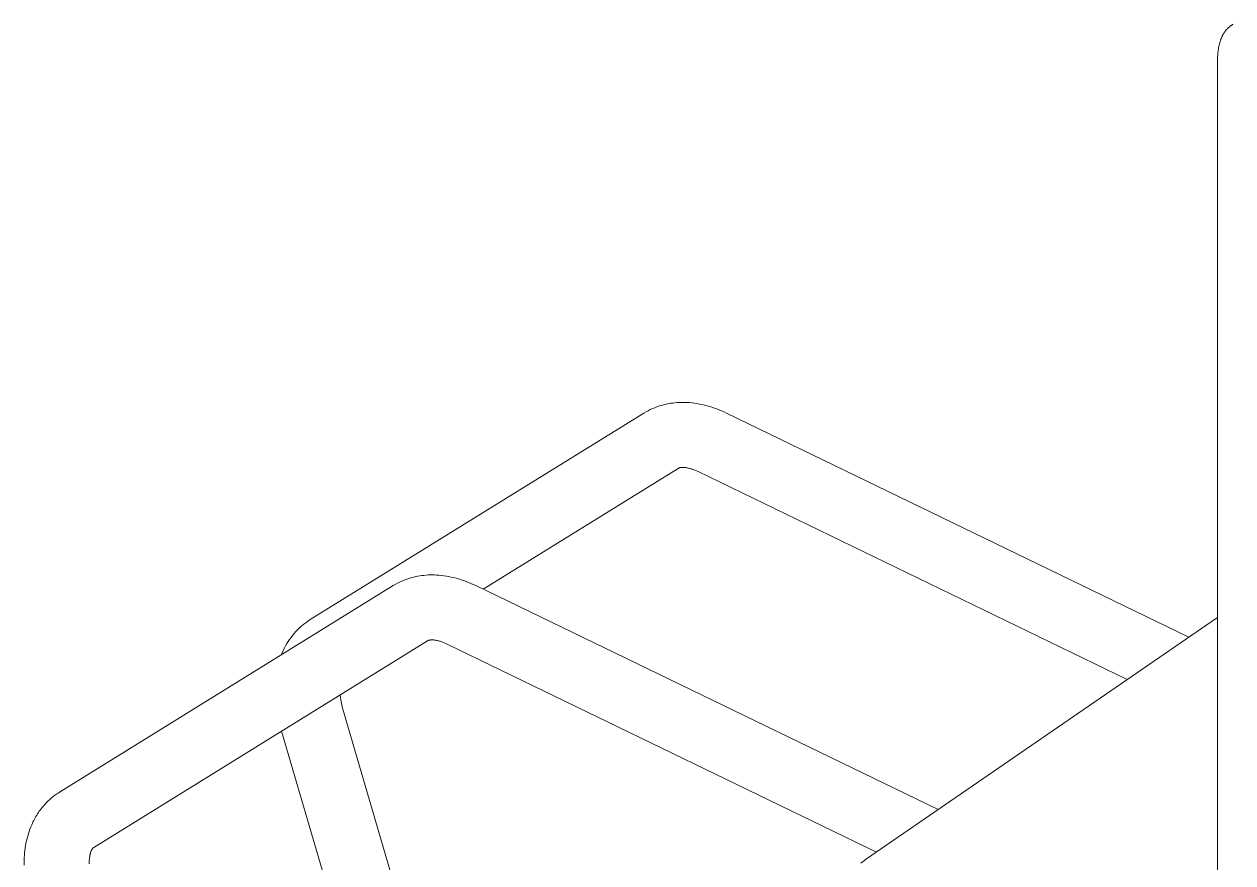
# Model space of a CAD drawing. Header units: millimetres. Extents: x -208 to 4974, y -28 to 3137.
# Drawn here: x 3225.7 to 3394.7, y 1824 to 1941.3 of the extents above; entities that cross this region are included whole.
import ezdxf

# ---------------------------------------------------------------- set-up
doc = ezdxf.new("R2010")
doc.units = ezdxf.units.MM
doc.layers.add('ZANO_R', color=7, linetype='Continuous', lineweight=0)

msp = doc.modelspace()

# ---------------------------------------------------------------- linework, layer by layer
at = {"layer": 'ZANO_R'}
for p, q in [((3393.48, 1940.11), (3393.53, 1940.18)), ((3393.53, 1940.18), (3393.57, 1940.25)), ((3393.57, 1940.25), (3393.62, 1940.31)), ((3393.62, 1940.31), (3393.67, 1940.38)), ((3393.67, 1940.38), (3393.72, 1940.44)), ((3393.72, 1940.44), (3393.77, 1940.5)), ((3393.77, 1940.5), (3393.82, 1940.56)), ((3393.82, 1940.56), (3393.88, 1940.62)), ((3393.88, 1940.62), (3393.93, 1940.68)), ((3393.93, 1940.68), (3393.99, 1940.73)), ((3393.99, 1940.73), (3394.04, 1940.79)), ((3394.04, 1940.79), (3394.1, 1940.84)), ((3394.1, 1940.84), (3394.16, 1940.9)), ((3394.16, 1940.9), (3394.22, 1940.95)), ((3394.22, 1940.95), (3394.28, 1941)), ((3394.28, 1941), (3394.34, 1941.05)), ((3394.34, 1941.05), (3394.4, 1941.09)), ((3394.4, 1941.09), (3394.46, 1941.14)), ((3394.46, 1941.14), (3394.53, 1941.18)), ((3394.53, 1941.18), (3394.59, 1941.23)), ((3394.59, 1941.23), (3394.66, 1941.27)), ((3394.66, 1941.27), (3394.72, 1941.31)), ((3392.77, 1938.38), (3392.81, 1938.55)), ((3392.81, 1938.55), (3392.86, 1938.72)), ((3392.86, 1938.72), (3392.91, 1938.89)), ((3392.91, 1938.89), (3392.96, 1939.05)), ((3392.96, 1939.05), (3393.02, 1939.22)), ((3393.02, 1939.22), (3393.09, 1939.37)), ((3393.09, 1939.37), (3393.16, 1939.53)), ((3393.16, 1939.53), (3393.23, 1939.68)), ((3393.23, 1939.68), (3393.27, 1939.76)), ((3393.27, 1939.76), (3393.31, 1939.83)), ((3393.31, 1939.83), (3393.35, 1939.9)), ((3393.35, 1939.9), (3393.39, 1939.97)), ((3393.39, 1939.97), (3393.44, 1940.04)), ((3393.44, 1940.04), (3393.48, 1940.11)), ((3392.57, 1936.74), (3392.58, 1936.92)), ((3392.58, 1936.92), (3392.59, 1937.11)), ((3392.59, 1937.11), (3392.6, 1937.29)), ((3392.6, 1937.29), (3392.62, 1937.48)), ((3392.62, 1937.48), (3392.64, 1937.66)), ((3392.64, 1937.66), (3392.67, 1937.84)), ((3392.67, 1937.84), (3392.7, 1938.02)), ((3392.7, 1938.02), (3392.73, 1938.2)), ((3392.73, 1938.2), (3392.77, 1938.38)), ((3392.57, 1936.55), (3392.57, 1936.74)), ((3392.57, 1805.04), (3392.57, 1936.55)), ((3314.13, 1887.78), (3314.4, 1887.87)), ((3314.4, 1887.87), (3314.68, 1887.96)), ((3314.68, 1887.96), (3314.95, 1888.04)), ((3314.95, 1888.04), (3315.23, 1888.11)), ((3315.23, 1888.11), (3315.51, 1888.17)), ((3315.51, 1888.17), (3315.8, 1888.23)), ((3315.8, 1888.23), (3316.08, 1888.28)), ((3316.08, 1888.28), (3316.37, 1888.32)), ((3316.37, 1888.32), (3316.65, 1888.35)), ((3316.65, 1888.35), (3316.94, 1888.38)), ((3316.94, 1888.38), (3317.23, 1888.39)), ((3317.23, 1888.39), (3317.52, 1888.41)), ((3317.52, 1888.41), (3317.81, 1888.41)), ((3317.81, 1888.41), (3318.1, 1888.4)), ((3318.1, 1888.4), (3318.4, 1888.39)), ((3318.4, 1888.39), (3318.74, 1888.37)), ((3318.74, 1888.37), (3319.09, 1888.34)), ((3319.09, 1888.34), (3319.44, 1888.29)), ((3319.44, 1888.29), (3319.78, 1888.24)), ((3319.78, 1888.24), (3320.13, 1888.18)), ((3320.13, 1888.18), (3320.48, 1888.11)), ((3320.48, 1888.11), (3320.82, 1888.03)), ((3320.82, 1888.03), (3321.17, 1887.94)), ((3321.17, 1887.94), (3321.51, 1887.84)), ((3321.51, 1887.84), (3321.85, 1887.73)), ((3265.7, 1858.02), (3312.35, 1886.91)), ((3312.35, 1886.91), (3312.64, 1887.09)), ((3312.64, 1887.09), (3312.94, 1887.25)), ((3312.94, 1887.25), (3313.24, 1887.4)), ((3313.24, 1887.4), (3313.55, 1887.54)), ((3313.55, 1887.54), (3313.86, 1887.67)), ((3313.86, 1887.67), (3314.13, 1887.78)), ((3321.85, 1887.73), (3322.2, 1887.62)), ((3322.2, 1887.62), (3322.54, 1887.49)), ((3322.54, 1887.49), (3322.87, 1887.36)), ((3322.87, 1887.36), (3323.21, 1887.22)), ((3323.21, 1887.22), (3323.55, 1887.07)), ((3323.55, 1887.07), (3323.88, 1886.91)), ((3323.88, 1886.91), (3388.56, 1855.58)), ((3317.14, 1879.18), (3289.85, 1862.28)), ((3317.15, 1879.19), (3317.14, 1879.18)), ((3317.16, 1879.19), (3317.15, 1879.19)), ((3317.17, 1879.2), (3317.16, 1879.19)), ((3317.18, 1879.21), (3317.17, 1879.2)), ((3317.19, 1879.21), (3317.18, 1879.21)), ((3317.2, 1879.22), (3317.19, 1879.21)), ((3317.22, 1879.22), (3317.2, 1879.22)), ((3317.24, 1879.23), (3317.22, 1879.22)), ((3317.26, 1879.24), (3317.24, 1879.23)), ((3317.28, 1879.25), (3317.26, 1879.24)), ((3317.31, 1879.26), (3317.28, 1879.25)), ((3317.33, 1879.26), (3317.31, 1879.26)), ((3317.36, 1879.27), (3317.33, 1879.26)), ((3317.39, 1879.28), (3317.36, 1879.27)), ((3317.41, 1879.28), (3317.39, 1879.28)), ((3317.44, 1879.29), (3317.41, 1879.28)), ((3317.47, 1879.29), (3317.44, 1879.29)), ((3317.52, 1879.3), (3317.47, 1879.29)), ((3317.56, 1879.3), (3317.52, 1879.3)), ((3317.59, 1879.31), (3317.56, 1879.3)), ((3317.63, 1879.31), (3317.59, 1879.31)), ((3317.67, 1879.31), (3317.63, 1879.31)), ((3317.74, 1879.32), (3317.67, 1879.31)), ((3317.81, 1879.32), (3317.74, 1879.32)), ((3317.88, 1879.31), (3317.81, 1879.32)), ((3317.96, 1879.31), (3317.88, 1879.31)), ((3318.03, 1879.3), (3317.96, 1879.31)), ((3318.1, 1879.3), (3318.03, 1879.3)), ((3318.18, 1879.29), (3318.1, 1879.3)), ((3318.25, 1879.28), (3318.18, 1879.29)), ((3318.33, 1879.26), (3318.25, 1879.28)), ((3318.41, 1879.25), (3318.33, 1879.26)), ((3318.56, 1879.22), (3318.41, 1879.25)), ((3318.71, 1879.18), (3318.56, 1879.22)), ((3318.81, 1879.15), (3318.71, 1879.18)), ((3318.92, 1879.12), (3318.81, 1879.15)), ((3319.02, 1879.09), (3318.92, 1879.12)), ((3319.12, 1879.06), (3319.02, 1879.09)), ((3319.3, 1879), (3319.12, 1879.06)), ((3319.46, 1878.93), (3319.3, 1879)), ((3319.69, 1878.83), (3319.46, 1878.93)), ((3319.92, 1878.73), (3319.69, 1878.83)), ((3379.94, 1849.65), (3319.92, 1878.73)), ((3280.73, 1864.1), (3281.01, 1864.15)), ((3281.01, 1864.15), (3281.3, 1864.19)), ((3281.3, 1864.19), (3281.59, 1864.22)), ((3281.59, 1864.22), (3281.88, 1864.25)), ((3281.88, 1864.25), (3282.16, 1864.27)), ((3282.16, 1864.27), (3282.46, 1864.28)), ((3282.46, 1864.28), (3282.75, 1864.28)), ((3282.75, 1864.28), (3283.04, 1864.28)), ((3283.04, 1864.28), (3283.33, 1864.26)), ((3283.33, 1864.26), (3283.68, 1864.24)), ((3283.68, 1864.24), (3284.02, 1864.21)), ((3284.02, 1864.21), (3284.37, 1864.17)), ((3284.37, 1864.17), (3284.72, 1864.11)), ((3230.63, 1833.89), (3277.28, 1862.78)), ((3277.28, 1862.78), (3277.58, 1862.96)), ((3277.58, 1862.96), (3277.87, 1863.12)), ((3277.87, 1863.12), (3278.18, 1863.27)), ((3278.18, 1863.27), (3278.48, 1863.42)), ((3278.48, 1863.42), (3278.8, 1863.55)), ((3278.8, 1863.55), (3279.07, 1863.65)), ((3279.07, 1863.65), (3279.34, 1863.75)), ((3279.34, 1863.75), (3279.61, 1863.83)), ((3279.61, 1863.83), (3279.89, 1863.91)), ((3279.89, 1863.91), (3280.17, 1863.98)), ((3280.17, 1863.98), (3280.45, 1864.05)), ((3280.45, 1864.05), (3280.73, 1864.1)), ((3284.72, 1864.11), (3285.06, 1864.05)), ((3285.06, 1864.05), (3285.41, 1863.98)), ((3285.41, 1863.98), (3285.76, 1863.9)), ((3285.76, 1863.9), (3286.1, 1863.81)), ((3286.1, 1863.81), (3286.44, 1863.71)), ((3286.44, 1863.71), (3286.79, 1863.6)), ((3286.79, 1863.6), (3287.13, 1863.49)), ((3287.13, 1863.49), (3287.47, 1863.36)), ((3287.47, 1863.36), (3287.81, 1863.23)), ((3287.81, 1863.23), (3288.15, 1863.09)), ((3288.15, 1863.09), (3288.48, 1862.94)), ((3288.48, 1862.94), (3288.82, 1862.78)), ((3288.82, 1862.78), (3353.49, 1831.45)), ((3264.57, 1857.21), (3264.81, 1857.4)), ((3264.81, 1857.4), (3265.06, 1857.59)), ((3265.06, 1857.59), (3265.31, 1857.77)), ((3265.31, 1857.77), (3265.5, 1857.9)), ((3265.5, 1857.9), (3265.7, 1858.02)), ((3343.35, 1824.47), (3392.57, 1858.34)), ((3263.01, 1855.54), (3263.22, 1855.82)), ((3263.22, 1855.82), (3263.45, 1856.09)), ((3263.45, 1856.09), (3263.68, 1856.35)), ((3263.68, 1856.35), (3263.89, 1856.58)), ((3263.89, 1856.58), (3264.11, 1856.79)), ((3264.11, 1856.79), (3264.34, 1857)), ((3264.34, 1857), (3264.57, 1857.21)), ((3282.07, 1855.05), (3235.42, 1826.16)), ((3261.93, 1853.75), (3262.08, 1854.06)), ((3262.08, 1854.06), (3262.25, 1854.37)), ((3262.25, 1854.37), (3262.42, 1854.67)), ((3262.42, 1854.67), (3262.61, 1854.97)), ((3262.61, 1854.97), (3262.8, 1855.26)), ((3262.8, 1855.26), (3263.01, 1855.54)), ((3282.08, 1855.06), (3282.07, 1855.05)), ((3282.09, 1855.07), (3282.08, 1855.06)), ((3282.1, 1855.07), (3282.09, 1855.07)), ((3282.11, 1855.08), (3282.1, 1855.07)), ((3282.12, 1855.08), (3282.11, 1855.08)), ((3282.13, 1855.09), (3282.12, 1855.08)), ((3282.15, 1855.1), (3282.13, 1855.09)), ((3282.17, 1855.11), (3282.15, 1855.1)), ((3282.2, 1855.11), (3282.17, 1855.11)), ((3282.22, 1855.12), (3282.2, 1855.11)), ((3282.24, 1855.13), (3282.22, 1855.12)), ((3282.27, 1855.14), (3282.24, 1855.13)), ((3282.29, 1855.14), (3282.27, 1855.14)), ((3282.32, 1855.15), (3282.29, 1855.14)), ((3282.35, 1855.16), (3282.32, 1855.15)), ((3282.37, 1855.16), (3282.35, 1855.16)), ((3282.4, 1855.17), (3282.37, 1855.16)), ((3282.46, 1855.17), (3282.4, 1855.17)), ((3282.49, 1855.18), (3282.46, 1855.17)), ((3282.53, 1855.18), (3282.49, 1855.18)), ((3282.56, 1855.18), (3282.53, 1855.18)), ((3282.6, 1855.19), (3282.56, 1855.18)), ((3282.67, 1855.19), (3282.6, 1855.19)), ((3282.74, 1855.19), (3282.67, 1855.19)), ((3282.82, 1855.19), (3282.74, 1855.19)), ((3282.89, 1855.18), (3282.82, 1855.19)), ((3282.96, 1855.18), (3282.89, 1855.18)), ((3283.04, 1855.17), (3282.96, 1855.18)), ((3283.11, 1855.16), (3283.04, 1855.17)), ((3283.19, 1855.15), (3283.11, 1855.16)), ((3283.27, 1855.14), (3283.19, 1855.15)), ((3283.34, 1855.12), (3283.27, 1855.14)), ((3283.49, 1855.09), (3283.34, 1855.12)), ((3283.64, 1855.05), (3283.49, 1855.09)), ((3283.75, 1855.03), (3283.64, 1855.05)), ((3283.85, 1855), (3283.75, 1855.03)), ((3283.96, 1854.96), (3283.85, 1855)), ((3284.06, 1854.93), (3283.96, 1854.96)), ((3284.23, 1854.87), (3284.06, 1854.93)), ((3284.4, 1854.8), (3284.23, 1854.87)), ((3284.63, 1854.7), (3284.4, 1854.8)), ((3284.85, 1854.6), (3284.63, 1854.7)), ((3344.88, 1825.52), (3284.85, 1854.6)), ((3261.65, 1853.1), (3261.78, 1853.43)), ((3261.78, 1853.43), (3261.93, 1853.75)), ((3269.87, 1847.5), (3269.91, 1847.16)), ((3269.91, 1847.16), (3269.96, 1846.83)), ((3269.96, 1846.83), (3270.02, 1846.49)), ((3270.02, 1846.49), (3270.09, 1846.16)), ((3270.09, 1846.16), (3270.17, 1845.83)), ((3270.17, 1845.83), (3270.26, 1845.5)), ((3270.26, 1845.5), (3313.41, 1698.3)), ((3304.69, 1695.75), (3261.69, 1842.43)), ((3230.24, 1833.64), (3230.43, 1833.77)), ((3230.43, 1833.77), (3230.63, 1833.89)), ((3228.33, 1831.9), (3228.47, 1832.07)), ((3228.47, 1832.07), (3228.61, 1832.23)), ((3228.61, 1832.23), (3228.82, 1832.45)), ((3228.82, 1832.45), (3229.04, 1832.67)), ((3229.04, 1832.67), (3229.27, 1832.88)), ((3229.27, 1832.88), (3229.5, 1833.08)), ((3229.5, 1833.08), (3229.74, 1833.27)), ((3229.74, 1833.27), (3229.99, 1833.46)), ((3229.99, 1833.46), (3230.24, 1833.64)), ((3227.22, 1830.31), (3227.33, 1830.5)), ((3227.33, 1830.5), (3227.44, 1830.68)), ((3227.44, 1830.68), (3227.56, 1830.87)), ((3227.56, 1830.87), (3227.68, 1831.05)), ((3227.68, 1831.05), (3227.8, 1831.22)), ((3227.8, 1831.22), (3227.93, 1831.4)), ((3227.93, 1831.4), (3228.06, 1831.57)), ((3228.06, 1831.57), (3228.19, 1831.74)), ((3228.19, 1831.74), (3228.33, 1831.9)), ((3226.38, 1828.41), (3226.49, 1828.72)), ((3226.49, 1828.72), (3226.61, 1829.03)), ((3226.61, 1829.03), (3226.74, 1829.34)), ((3226.74, 1829.34), (3226.83, 1829.54)), ((3226.83, 1829.54), (3226.92, 1829.74)), ((3226.92, 1829.74), (3227.02, 1829.93)), ((3227.02, 1829.93), (3227.12, 1830.12)), ((3227.12, 1830.12), (3227.22, 1830.31)), ((3225.94, 1826.77), (3226.01, 1827.1)), ((3226.01, 1827.1), (3226.09, 1827.43)), ((3226.09, 1827.43), (3226.18, 1827.76)), ((3226.18, 1827.76), (3226.27, 1828.09)), ((3226.27, 1828.09), (3226.38, 1828.41)), ((3225.72, 1825.06), (3225.75, 1825.41)), ((3225.75, 1825.41), (3225.79, 1825.75)), ((3225.79, 1825.75), (3225.83, 1826.1)), ((3225.83, 1826.1), (3225.88, 1826.43)), ((3225.88, 1826.43), (3225.94, 1826.77)), ((3234.92, 1825.26), (3234.9, 1825.19)), ((3234.94, 1825.33), (3234.92, 1825.26)), ((3234.96, 1825.4), (3234.94, 1825.33)), ((3234.98, 1825.46), (3234.96, 1825.4)), ((3235, 1825.53), (3234.98, 1825.46)), ((3235.02, 1825.59), (3235, 1825.53)), ((3235.05, 1825.66), (3235.02, 1825.59)), ((3235.08, 1825.72), (3235.05, 1825.66)), ((3235.09, 1825.75), (3235.08, 1825.72)), ((3235.11, 1825.78), (3235.09, 1825.75)), ((3235.12, 1825.81), (3235.11, 1825.78)), ((3235.14, 1825.84), (3235.12, 1825.81)), ((3235.16, 1825.87), (3235.14, 1825.84)), ((3235.17, 1825.89), (3235.16, 1825.87)), ((3235.19, 1825.92), (3235.17, 1825.89)), ((3235.2, 1825.94), (3235.19, 1825.92)), ((3235.22, 1825.97), (3235.2, 1825.94)), ((3235.23, 1825.99), (3235.22, 1825.97)), ((3235.25, 1826.01), (3235.23, 1825.99)), ((3235.27, 1826.03), (3235.25, 1826.01)), ((3235.28, 1826.05), (3235.27, 1826.03)), ((3235.3, 1826.07), (3235.28, 1826.05)), ((3235.31, 1826.08), (3235.3, 1826.07)), ((3235.33, 1826.1), (3235.31, 1826.08)), ((3235.34, 1826.1), (3235.33, 1826.1)), ((3235.35, 1826.11), (3235.34, 1826.1)), ((3235.36, 1826.12), (3235.35, 1826.12)), ((3235.35, 1826.12), (3235.35, 1826.11)), ((3235.37, 1826.13), (3235.36, 1826.12)), ((3235.38, 1826.14), (3235.37, 1826.13)), ((3235.39, 1826.14), (3235.38, 1826.14)), ((3235.4, 1826.15), (3235.39, 1826.14)), ((3235.42, 1826.16), (3235.4, 1826.15)), ((3225.69, 1824.37), (3225.7, 1824.72)), ((3225.69, 1824.01), (3225.69, 1824.37)), ((3225.69, 1823.7), (3225.69, 1824.01)), ((3225.7, 1824.72), (3225.72, 1825.06)), ((3234.79, 1824.39), (3234.78, 1824.2)), ((3234.78, 1824.2), (3234.78, 1824.02)), ((3234.78, 1824.02), (3234.78, 1823.87)), ((3234.8, 1824.57), (3234.79, 1824.39)), ((3234.81, 1824.67), (3234.8, 1824.57)), ((3234.82, 1824.76), (3234.81, 1824.67)), ((3234.85, 1824.9), (3234.82, 1824.76)), ((3234.87, 1825.05), (3234.85, 1824.9)), ((3234.89, 1825.12), (3234.87, 1825.05)), ((3234.9, 1825.19), (3234.89, 1825.12)), ((3342.84, 1824.09), (3342.69, 1823.95)), ((3343.01, 1824.22), (3342.84, 1824.09)), ((3343.18, 1824.35), (3343.01, 1824.22)), ((3343.35, 1824.47), (3343.18, 1824.35))]:
    msp.add_line(p, q, dxfattribs=at)

doc.saveas('drawing.dxf')
